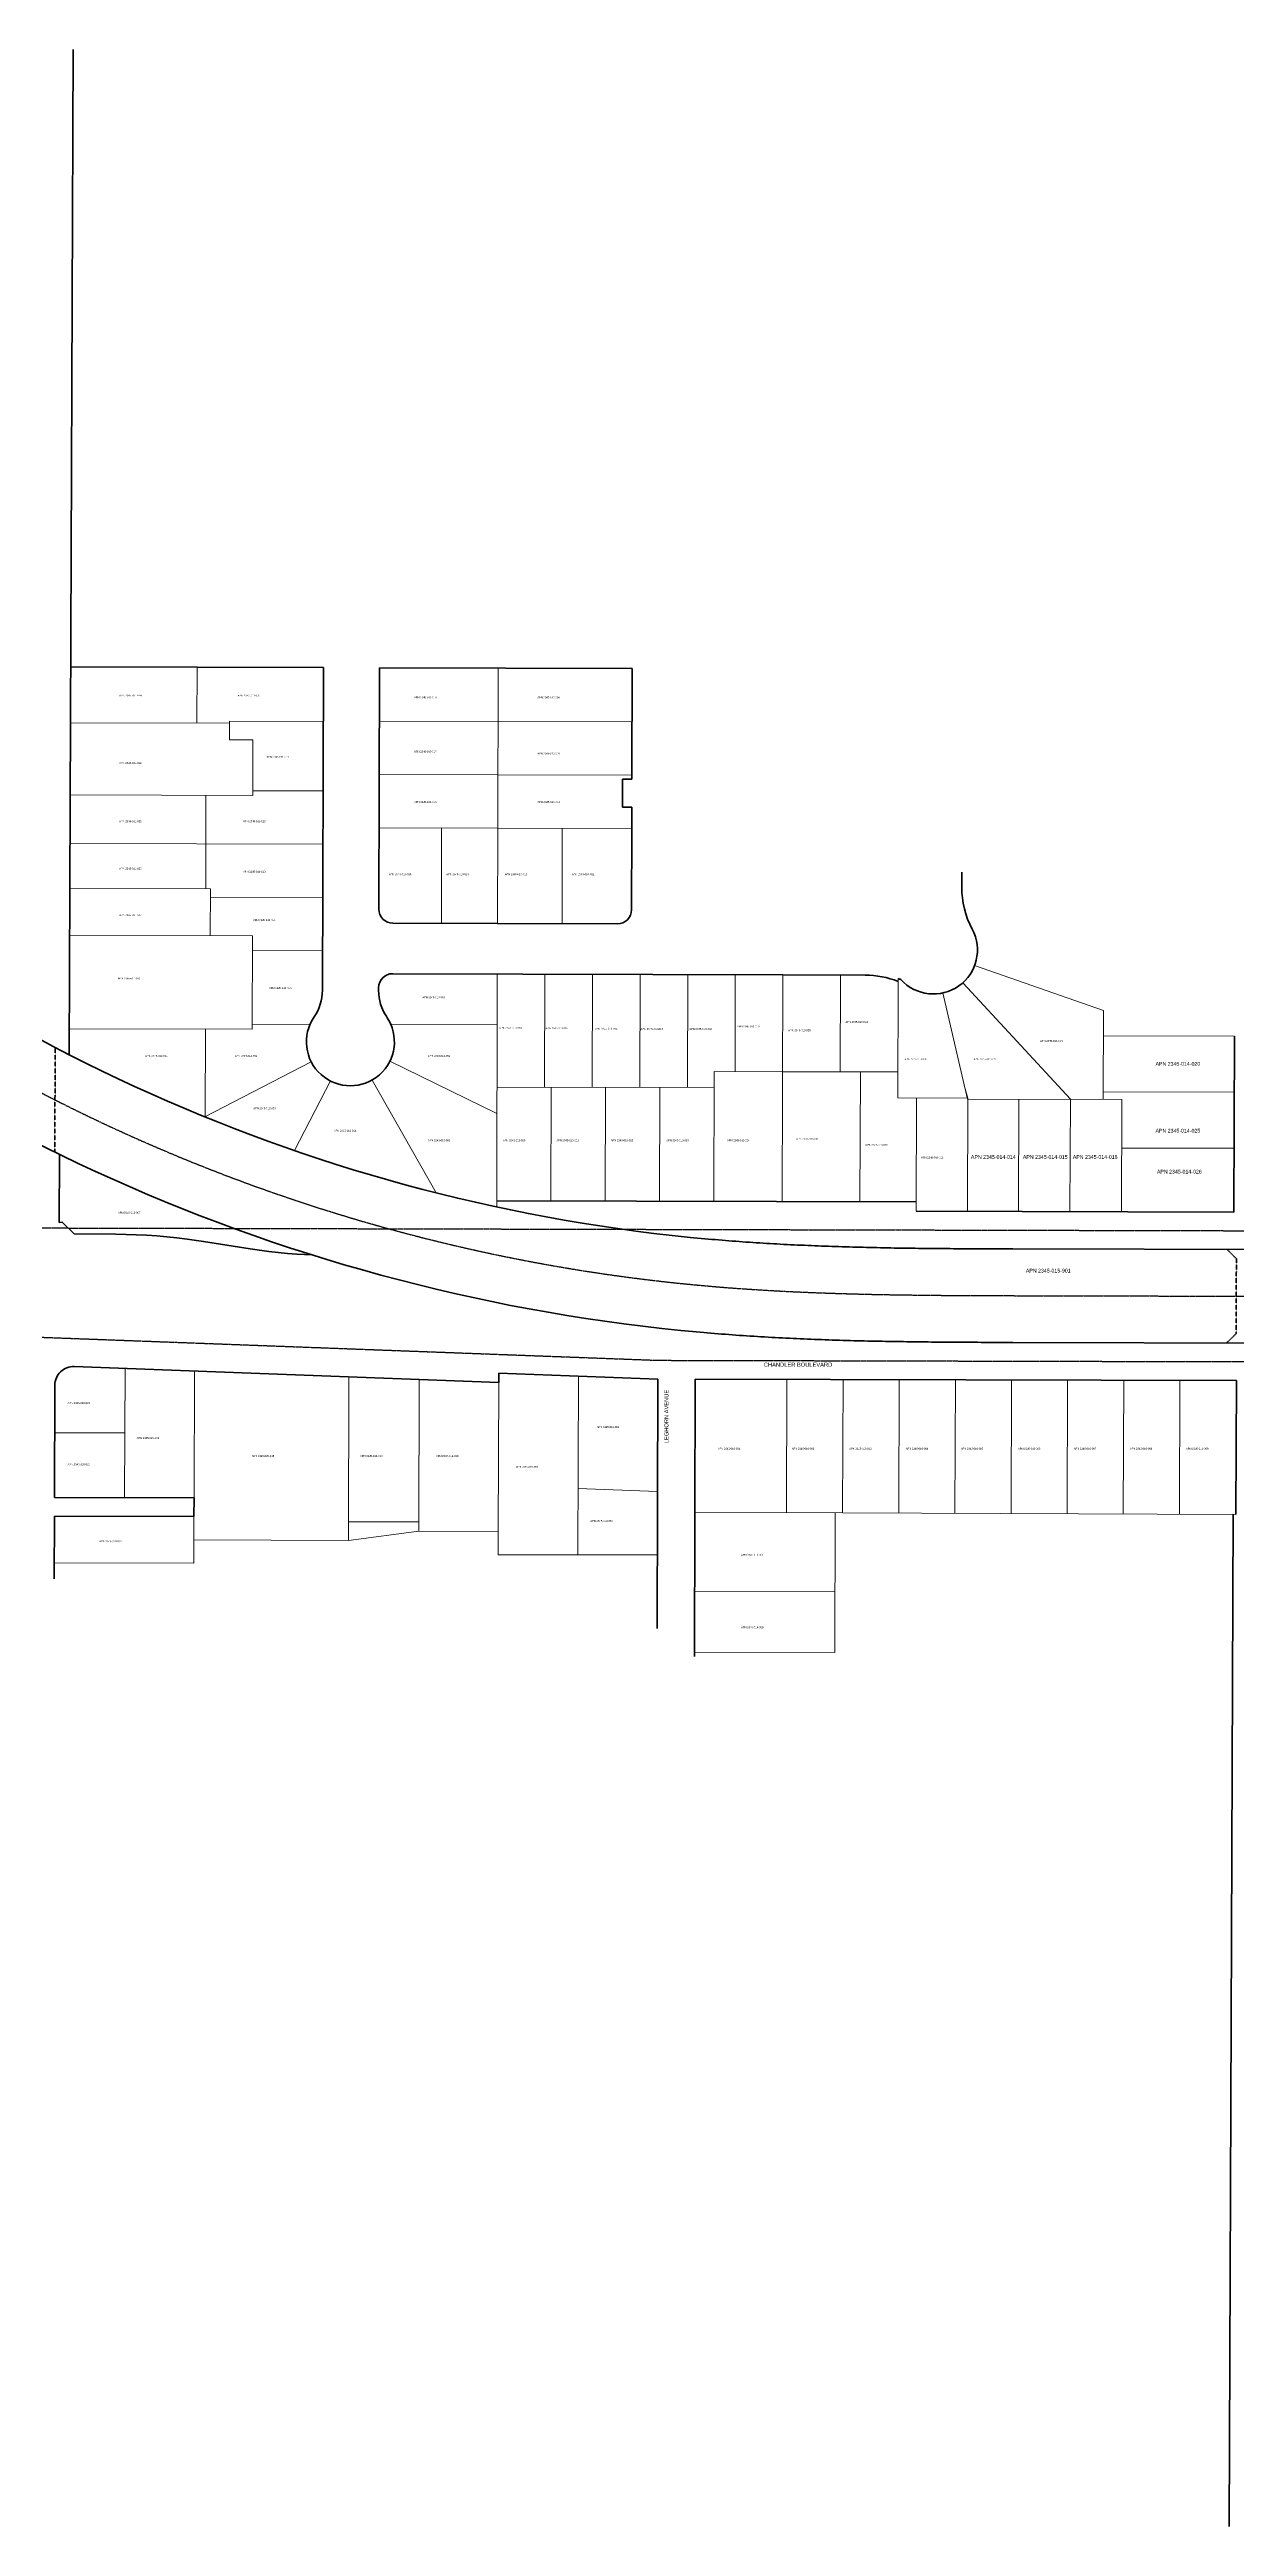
# Model space of a CAD drawing. Header units: feet. Extents: x 6396409 to 6445695, y 1882632 to 1891679.
# Drawn here: x 6435190 to 6436458, y 1882642 to 1885289 of the extents above; entities that cross this region are included whole.
import ezdxf

# ---------------------------------------------------------------- set-up
doc = ezdxf.new("R2010")
doc.units = ezdxf.units.FT
doc.header["$MEASUREMENT"] = 0
doc.linetypes.add('CENTER2', pattern=[1.125, 0.75, -0.125, 0.125, -0.125])
doc.linetypes.add('DASHED2', pattern=[0.375, 0.25, -0.125])
for name, color, linetype, lineweight in [('R-ANNO-LEGN', 6, 'Continuous', 50), ('R-PROP-PRCL', 4, 'Continuous', 18), ('R-Row-Authority', 30, 'Continuous', 140), ('R-Row-Ease', 5, 'DASHED2', 50), ('R-Row-Misc-Txto', 171, 'Continuous', 5), ('R-Row-Ppanno', 7, 'Continuous', 5), ('R-Row-Scl', 1, 'CENTER2', 25), ('R-Row-Sname', 8, 'Continuous', 0), ('R-Row-Srow', 6, 'Continuous', 50)]:
    doc.layers.add(name, color=color, linetype=linetype, lineweight=lineweight)
doc.styles.add('G1_1 8_0', font='arial.ttf')
doc.styles.add('G4_7 32', font='arial.ttf', dxfattribs={"height": 0.219})

msp = doc.modelspace()

# ---------------------------------------------------------------- linework, layer by layer
at = {"layer": 'R-ANNO-LEGN'}
msp.add_line((6436457.7, 1883886.8), (6436457.7, 1883886.7), dxfattribs=at)
at = {"layer": 'R-PROP-PRCL', "ltscale": 0.85}
for p, q in [((6435347.5, 1884629), (6435347.3, 1884569.4)), ((6435212.3, 1884569.8), (6435382.3, 1884569.3)), ((6435382.3, 1884569.3), (6435382.3, 1884571.3)), ((6435382.3, 1884571.3), (6435482.3, 1884571.1)), ((6435382.3, 1884569.3), (6435382.3, 1884551.3)), ((6435382.3, 1884551.3), (6435407.3, 1884551.3)), ((6435407.3, 1884551.3), (6435407.1, 1884492.1)), ((6435669.2, 1884571.1), (6435542.3, 1884571.5)), ((6435482.1, 1884496.9), (6435407.1, 1884497.1)), ((6435669, 1884514.1), (6435542.2, 1884514.5)), ((6435407.1, 1884492.1), (6435212, 1884492.7)), ((6435357.1, 1884492.2), (6435356.8, 1884392.2)), ((6435668.8, 1884457.1), (6435542, 1884457.5)), ((6435482, 1884439.9), (6435211.8, 1884440.7)), ((6435211.6, 1884392.7), (6435361.8, 1884392.2)), ((6435361.8, 1884392.2), (6435361.7, 1884342.2)), ((6435481.8, 1884382.9), (6435361.8, 1884383.2)), ((6435211.4, 1884342.7), (6435406.7, 1884342.1)), ((6435406.7, 1884342.1), (6435406.4, 1884242.1)), ((6435481.7, 1884325.9), (6435406.7, 1884326.1)), ((6435406.4, 1884242.1), (6435211, 1884242.7)), ((6435406.4, 1884247.1), (6435468.1, 1884246.9)), ((6435355.8, 1884148.4), (6435469.6, 1884207.2)), ((6435451.8, 1884112.3), (6435490, 1884186.9)), ((6435534.5, 1884187.8), (6435602.9, 1884067.2)), ((6435509.7, 1883870.5), (6435509.2, 1883695.7)), ((6435509.2, 1883715.7), (6435584.4, 1883715.4)), ((6435509.2, 1883695.7), (6435584.4, 1883705.5)), ((6435509.2, 1883695.7), (6435344.1, 1883696.3))]:
    msp.add_line(p, q, dxfattribs=at)
at = {"layer": 'R-PROP-PRCL'}
for p, q in [((6435669.3, 1884628.1), (6435669.2, 1884571.1)), ((6435669.2, 1884571.1), (6435669, 1884514.1)), ((6435812.4, 1884570.7), (6435669.2, 1884571.1)), ((6435669, 1884514.1), (6435668.8, 1884457.1)), ((6435812.2, 1884513.7), (6435669, 1884514.1)), ((6435608.6, 1884355.3), (6435608.8, 1884457.3)), ((6435668.8, 1884457.1), (6435668.6, 1884355.1)), ((6435812, 1884456.7), (6435668.8, 1884457.1)), ((6435737.8, 1884355), (6435737.8, 1884457)), ((6435356.4, 1884242.2), (6435356.1, 1884148.3)), ((6435900.1, 1884196.8), (6435973.3, 1884196.7)), ((6435973.3, 1884196.7), (6436096.4, 1884196.6)), ((6435270.2, 1883741.4), (6435270.7, 1883879.5)), ((6435344.3, 1883741.2), (6435344.7, 1883876.7)), ((6435584.4, 1883705.5), (6435584.9, 1883867.7)), ((6435669.4, 1883705.2), (6435669.9, 1883864.5)), ((6435755, 1883871.3), (6435754.4, 1883680.1)), ((6435977.4, 1883725.4), (6435977.9, 1883867.8)), ((6436037.3, 1883725.3), (6436037.8, 1883867.7)), ((6436097.3, 1883725), (6436097.8, 1883867.6)), ((6436157.3, 1883724.8), (6436157.8, 1883867.4)), ((6436217.3, 1883724.5), (6436217.7, 1883867.3)), ((6436277.2, 1883724.2), (6436277.7, 1883867.2)), ((6436337.2, 1883724), (6436337.7, 1883867)), ((6436397.2, 1883723.7), (6436397.6, 1883866.9)), ((6435270.5, 1883810.5), (6435195.4, 1883810.8)), ((6435754.6, 1883751.3), (6435839.5, 1883748.1)), ((6435344, 1883671.2), (6435344.2, 1883721.1)), ((6435584.4, 1883705.5), (6435669.4, 1883705.2)), ((6435669.4, 1883705.2), (6435669.3, 1883680.1)), ((6435879.5, 1883725.6), (6436037.7, 1883725.3)), ((6436029.1, 1883575.8), (6436029.5, 1883725.1)), ((6436037.7, 1883725.3), (6436457.5, 1883723.4)), ((6435669.3, 1883680.1), (6435839.3, 1883680.1)), ((6435194.9, 1883671.7), (6435344, 1883671.2)), ((6435879.2, 1883641.3), (6436029.3, 1883641)), ((6435879, 1883576.3), (6436029.1, 1883576)), ((6436029.2, 1883575.8), (6436029.1, 1883575.8))]:
    msp.add_line(p, q, dxfattribs=at)
at = {"layer": 'R-PROP-PRCL', "color": 4}
for p, q in [((6435668.4, 1884301.1), (6435667.7, 1884052)), ((6435719.3, 1884301), (6435718.9, 1884180.1)), ((6435770.1, 1884300.9), (6435769.8, 1884180)), ((6435821, 1884300.7), (6435820.7, 1884179.9)), ((6435871.9, 1884300.6), (6435871.5, 1884179.9)), ((6435922.7, 1884300.4), (6435922.4, 1884196.8)), ((6435972.9, 1884057.8), (6435973.6, 1884300.3)), ((6436096.6, 1884296.4), (6436096.3, 1884168.6)), ((6436280.8, 1884167.2), (6436166, 1884291.4)), ((6436316.1, 1884262.3), (6436178.4, 1884310.4)), ((6436170.7, 1884167.3), (6436144.5, 1884280.9)), ((6436316.1, 1884262.3), (6436315.7, 1884167.1)), ((6435668.3, 1884247.1), (6435554.5, 1884247.5)), ((6436456.1, 1884234.7), (6436316, 1884235.1)), ((6435668.1, 1884180.1), (6435900.1, 1884179.8)), ((6435725.7, 1884058.4), (6435726.1, 1884180.1)), ((6435784.1, 1884180), (6435783.7, 1884058.3)), ((6435841.7, 1884058.2), (6435842.1, 1884179.9)), ((6435900.1, 1884196.8), (6435899.7, 1884058)), ((6436056.3, 1884196.6), (6436055.9, 1884057.7)), ((6436171.3, 1884168.5), (6436167.6, 1884180.9)), ((6436096.3, 1884168.6), (6436171.3, 1884168.5)), ((6436116.3, 1884168.6), (6436115.9, 1884047.5)), ((6436335.7, 1884167), (6436170.7, 1884167.4)), ((6436170.9, 1884048.5), (6436171.3, 1884168.5)), ((6436225.7, 1884167.1), (6436225.3, 1884047.3)), ((6436280.7, 1884166.9), (6436280.3, 1884047.2)), ((6436455.9, 1884174.8), (6436315.8, 1884175.1)), ((6436335.7, 1884167), (6436335.3, 1884047)), ((6436455.6, 1884114.8), (6436335.5, 1884115))]:
    msp.add_line(p, q, dxfattribs=at)
at = {"layer": 'R-PROP-PRCL', "color": 4, "ltscale": 0.85}
msp.add_line((6435553.6, 1884208.1), (6435668, 1884152.1), dxfattribs=at)
at = {"layer": 'R-PROP-PRCL', "color": 4, "flags": 128}
msp.add_lwpolyline([(6436035.1, 1884300.1), (6436034.8, 1884196.7)], dxfattribs=at)
at = {"layer": 'R-Row-Authority'}
for p, q in [((6436219.3, 1884007.3), (6436500.2, 1884006.6)), ((6436219.1, 1883907.3), (6436499.7, 1883906.6))]:
    msp.add_line(p, q, dxfattribs=at)
for points in [[(6434487.1, 1884683.1, 0.000327), (6434507.2, 1884660.7, 0.000654), (6434527.4, 1884638.4, 0.000982), (6434547.7, 1884616, 0.001309), (6434568.1, 1884593.7, 0.001636), (6434588.7, 1884571.4, 0.001963), (6434609.5, 1884549.3, 0.002291), (6434630.6, 1884527.3, 0.002618), (6434651.9, 1884505.4, 0.002945), (6434673.5, 1884483.7, 0.003273), (6434695.4, 1884462.3, 0.003603), (6434717.6, 1884441.1, 0.167758), (6435885.1, 1883918.2, 0.003603), (6435915.7, 1883915.7, 0.003273), (6435946.3, 1883913.6, 0.002945), (6435976.8, 1883911.9, 0.002618), (6436007.3, 1883910.6, 0.002291), (6436037.8, 1883909.5, 0.001963), (6436068.1, 1883908.7, 0.001636), (6436098.5, 1883908.2, 0.001309), (6436128.7, 1883907.8, 0.000982), (6436158.9, 1883907.5, 0.000654), (6436189, 1883907.4, 0.000327), (6436219.1, 1883907.3)], [(6434786.1, 1884514, 0.167758), (6435893.9, 1884017.8, 0.003603), (6435923.1, 1884015.4, 0.003273), (6435952.4, 1884013.4, 0.002945), (6435981.8, 1884011.8, 0.002618), (6436011.2, 1884010.5, 0.002291), (6436040.7, 1884009.5, 0.001963), (6436070.3, 1884008.7, 0.001636), (6436100, 1884008.1, 0.001309), (6436129.7, 1884007.8, 0.000982), (6436159.5, 1884007.5, 0.000654), (6436189.4, 1884007.4, 0.000327), (6436219.3, 1884007.3)]]:
    msp.add_lwpolyline(points, format="xyb", dxfattribs=at)
at = {"layer": 'R-Row-Ease'}
for p, q in [((6435196, 1884222.7), (6435195.5, 1884110.8)), ((6436219.3, 1884007.3), (6436219.3, 1884007.3)), ((6436219.1, 1883907.3), (6436219.1, 1883907.3))]:
    msp.add_line(p, q, dxfattribs=at)
msp.add_lwpolyline([(6436448.2, 1884006.8), (6436458.1, 1883996.7), (6436457.8, 1883916.7), (6436447.7, 1883906.8)], dxfattribs=at)
at = {"layer": 'R-Row-Scl'}
for p, q in [((6435180.2, 1884029.7), (6437820.8, 1884023.6)), ((6435180.1, 1883912.9), (6435840.3, 1883888.2)), ((6435840.3, 1883888.2), (6437820.2, 1883883.6))]:
    msp.add_line(p, q, dxfattribs=at)
msp.add_lwpolyline([(6434751.9, 1884477.6, 0.167758), (6435889.5, 1883968, 0.003603), (6435919.4, 1883965.5, 0.003273), (6435949.3, 1883963.5, 0.002945), (6435979.3, 1883961.8, 0.002618), (6436009.3, 1883960.5, 0.002291), (6436039.2, 1883959.5, 0.001963), (6436069.2, 1883958.7, 0.001636), (6436099.2, 1883958.2, 0.001309), (6436129.2, 1883957.8, 0.000982), (6436159.2, 1883957.5, 0.000654), (6436189.2, 1883957.4, 0.000327), (6436219.2, 1883957.3), (6437820.5, 1883953.6)], format="xyb", dxfattribs=at)
at = {"layer": 'R-Row-Srow'}
for p, q in [((6435215, 1885289.4), (6435210.9, 1884214.9)), ((6435212.5, 1884629.4), (6435347.5, 1884629)), ((6435347.5, 1884629), (6435482.5, 1884628.7)), ((6435482.5, 1884628.7), (6435481.5, 1884283.7)), ((6435542.5, 1884628.5), (6435541.8, 1884370.5)), ((6435542.5, 1884628.5), (6435812.5, 1884627.7)), ((6435812.5, 1884627.7), (6435812.2, 1884513.7)), ((6435802.2, 1884509.4), (6435802.1, 1884479.4)), ((6435812.2, 1884509.4), (6435802.2, 1884509.4)), ((6435812.2, 1884513.7), (6435812.2, 1884509.4)), ((6435802.1, 1884479.4), (6435812.1, 1884479.4)), ((6435812.1, 1884479.4), (6435812, 1884456.7)), ((6435812, 1884456.7), (6435811.8, 1884369.7)), ((6436164.6, 1884394.3), (6436164.6, 1884409.9)), ((6435668.6, 1884355.1), (6435556.7, 1884355.5)), ((6435668.6, 1884355.1), (6435796.8, 1884354.8)), ((6435541.5, 1884283.5), (6435541.6, 1884286.5)), ((6435541.6, 1884286.5), (6435541.6, 1884286.5)), ((6435556.6, 1884301.5), (6435973.6, 1884300.3)), ((6435973.6, 1884300.3), (6436061.4, 1884300)), ((6435200.5, 1884108.3), (6435200.2, 1884035.6)), ((6435667.7, 1884058.6), (6436116, 1884057.5)), ((6436115.9, 1884047.5), (6436455.4, 1884046.7)), ((6435200.2, 1884035.6), (6435203.4, 1884035.9)), ((6435203.4, 1884035.9), (6435216.3, 1884023.3)), ((6435216.3, 1884023.3), (6435260.9, 1884023.1)), ((6435354.3, 1884015.3), (6435404.4, 1884007.4)), ((6435195.6, 1883861.6), (6435195.2, 1883741.7)), ((6435216.3, 1883881.5), (6435669.9, 1883864.5)), ((6435669.9, 1883864.5), (6435670, 1883874.5)), ((6435670, 1883874.5), (6435839.9, 1883868.2)), ((6435879.9, 1883868.1), (6436458.1, 1883866.7)), ((6436458.1, 1883866.7), (6436457.5, 1883723.4)), ((6435195.2, 1883741.7), (6435344.3, 1883741.2)), ((6435344.3, 1883741.2), (6435344.2, 1883721.1)), ((6435195.1, 1883721.7), (6435194.9, 1883654.6)), ((6435195.1, 1883721.7), (6435344.2, 1883721.1)), ((6436454.5, 1883723.4), (6436450.5, 1882641.6))]:
    msp.add_line(p, q, dxfattribs=at)
at = {"layer": 'R-Row-Srow', "color": 1}
for p, q in [((6435839.1, 1883601.5), (6435839.9, 1883868.2)), ((6435879, 1883571.4), (6435879.9, 1883868.1))]:
    msp.add_line(p, q, dxfattribs=at)
at = {"layer": 'R-Row-Srow'}
for points in [[(6436455.4, 1884046.7), (6436456.1, 1884234.7)], [(6435260.9, 1884023.1), (6435271.8, 1884022.8), (6435282.6, 1884022.4), (6435293.5, 1884021.9), (6435304.4, 1884021.1), (6435315.3, 1884020.2), (6435326.1, 1884019.1), (6435336.9, 1884017.8), (6435354.3, 1884015.3)], [(6435404.4, 1884007.4), (6435414.3, 1884005.9), (6435416.9, 1884005.6)], [(6435416.9, 1884005.6), (6435424.2, 1884004.6), (6435434.2, 1884003.5), (6435444.2, 1884002.5), (6435454.2, 1884001.7), (6435470.4, 1884000.8)]]:
    msp.add_lwpolyline(points, dxfattribs=at)
for centre, radius, start, end in [((6436260.4, 1884394.1), 95.8, 179.8395, 208.078), ((6435556.8, 1884370.5), 15, 179.8395, 269.8395), ((6435796.8, 1884369.8), 15, 269.8395, 359.8395), ((6436134.4, 1884326.8), 47, 222.4035, 28.078), ((6435556.6, 1884286.5), 15, 89.8395, 179.8395), ((6436061.2, 1884204.2), 95.8, 68.2823, 89.8395), ((6436080.3, 1884252.3), 47, 65.6647, 69.6979), ((6435431.5, 1884283.8), 50, 325.402, 359.8395), ((6435591.5, 1884283.4), 50, 179.8395, 214.277), ((6435511.4, 1884228.7), 47, 145.402, 34.277), ((6435215.6, 1883861.5), 20, 87.8534, 179.8015)]:
    msp.add_arc(centre, radius, start, end, dxfattribs=at)

# ---------------------------------------------------------------- texts
at = {"layer": 'R-Row-Misc-Txto', "style": 'G1_1 8_0'}
for s, p in [('APN 2345-011-024', (6435264.4, 1884597.9)), ('APN 2345-011-025', (6435390.9, 1884597.9)), ('APN 2345-010-018', (6435579.5, 1884595.8)), ('APN 2345-010-009', (6435711.2, 1884595.8)), ('APN 2345-011-019', (6435264.4, 1884525.7)), ('APN 2345-011-011', (6435421.7, 1884532.3)), ('APN 2345-010-017', (6435579.5, 1884537.9)), ('APN 2345-010-010', (6435711.2, 1884535.8)), ('APN 2345-010-016', (6435579.5, 1884484)), ('APN 2345-010-011', (6435711.2, 1884484)), ('APN 2345-011-022', (6435264.4, 1884463.4)), ('APN 2345-011-012', (6435396.8, 1884463.4)), ('APN 2345-011-023', (6435264.4, 1884412.8)), ('APN 2345-011-013', (6435396.8, 1884409.5)), ('APN 2345-010-015', (6435552.6, 1884406.8)), ('APN 2345-010-014', (6435613.9, 1884406.8)), ('APN 2345-010-013', (6435676.3, 1884406.8)), ('APN 2345-010-012', (6435748.1, 1884406.8)), ('APN 2345-011-017', (6435264.4, 1884363.1)), ('APN 2345-011-014', (6435407.4, 1884357.8)), ('APN 2345-011-016', (6435262.9, 1884295.3)), ('APN 2345-011-015', (6435424.5, 1884285.1)), ('APN 2345-013-003', (6435588.3, 1884275.3)), ('APN 2345-013-014', (6435670.5, 1884242.6)), ('APN 2345-013-015', (6435720, 1884242.3)), ('APN 2345-013-016', (6435772.7, 1884241.6)), ('APN 2345-013-017', (6435821.5, 1884241.4)), ('APN 2345-013-018', (6435873.6, 1884241.4)), ('APN 2345-013-019', (6435924.6, 1884244.1)), ('APN 2345-013-028', (6435979.3, 1884240)), ('APN 2345-013-029', (6436040.4, 1884248.9)), ('APN 2345-012-001', (6435292.2, 1884212.6)), ('APN 2345-012-002', (6435388, 1884212.6)), ('APN 2345-013-002', (6435594.2, 1884212.6)), ('APN 2345-013-026', (6436103.6, 1884209.1)), ('APN 2345-014-023', (6436177.3, 1884209.1)), ('APN 2345-014-024', (6436248.4, 1884228.6)), ('APN 2345-012-003', (6435407.7, 1884156.6)), ('APN 2345-012-004', (6435493.8, 1884132.6)), ('APN 2345-013-001', (6435594.2, 1884122.3)), ('APN 2345-013-020', (6435674.4, 1884122.3)), ('APN 2345-013-021', (6435731.5, 1884122.3)), ('APN 2345-013-022', (6435789.7, 1884122.3)), ('APN 2345-013-023', (6435849, 1884122.3)), ('APN 2345-013-024', (6435913.9, 1884122.3)), ('APN 2345-013-031', (6435987.8, 1884123.9)), ('APN 2345-013-030', (6436061.6, 1884117.5)), ('APN 2345-013-011', (6436121.2, 1884103.9)), ('APN 2345-012-007', (6435263.1, 1884045)), ('APN 2345-020-021', (6435209.2, 1883841.5)), ('APN 2345-019-001', (6435774.7, 1883815.9)), ('APN 2345-020-019', (6435283.1, 1883804.1)), ('APN 2345-020-018', (6435406.1, 1883784.9)), ('APN 2345-019-020', (6435521.8, 1883784.9)), ('APN 2345-019-010', (6435602.9, 1883784.9)), ('APN 2345-016-001', (6435904.1, 1883792.7)), ('APN 2345-016-002', (6435983.1, 1883792.7)), ('APN 2345-016-003', (6436044.5, 1883792.7)), ('APN 2345-016-004', (6436104.9, 1883792.7)), ('APN 2345-016-005', (6436163.7, 1883792.7)), ('APN 2345-016-006', (6436224.8, 1883792.7)), ('APN 2345-016-007', (6436284.4, 1883792.7)), ('APN 2345-016-008', (6436344.3, 1883792.7)), ('APN 2345-016-009', (6436404.3, 1883792.7)), ('APN 2345-020-022', (6435209.2, 1883775.9)), ('APN 2345-019-003', (6435688.2, 1883773.3)), ('APN 2345-019-002', (6435767.8, 1883715.5)), ('APN 2345-020-002', (6435243.1, 1883693.8)), ('APN 2345-016-021', (6435928.8, 1883679.3)), ('APN 2345-016-020', (6435928.8, 1883601.8))]:
    msp.add_text(s, height=2, dxfattribs=at).set_placement(p)
at = {"layer": 'R-Row-Ppanno', "char_height": 4, "attachment_point": 8, "line_spacing_factor": 0.8, "style": 'G1_1 8_0'}
for s, insert in [('APN 2345-014-020', (6436395.6, 1884203.1)), ('APN 2345-014-025', (6436395.6, 1884131.6)), ('APN 2345-014-014', (6436198.4, 1884103.5)), ('APN 2345-014-015', (6436253.9, 1884103.5)), ('APN 2345-014-016', (6436307.2, 1884103.5)), ('APN 2345-014-026', (6436397.1, 1884087.8)), ('APN 2345-015-901', (6436257.1, 1883982))]:
    msp.add_mtext_dynamic_manual_height_columns(s, width=112.16, gutter_width=1, heights=[10.5], dxfattribs=dict(at, insert=insert))
at = {"layer": 'R-Row-Sname', "insert": (6435953.2, 1883885.7), "char_height": 4.38, "width": 80.55, "attachment_point": 1, "style": 'G4_7 32'}
msp.add_mtext('CHANDLER BOULEVARD', dxfattribs=at)
at = {"layer": 'R-Row-Sname', "insert": (6435846.9, 1883799.6), "char_height": 4.38, "width": 80.55, "attachment_point": 1, "rotation": 90, "style": 'G4_7 32'}
msp.add_mtext('LEGHORN AVENUE', dxfattribs=at)

doc.saveas('drawing.dxf')
